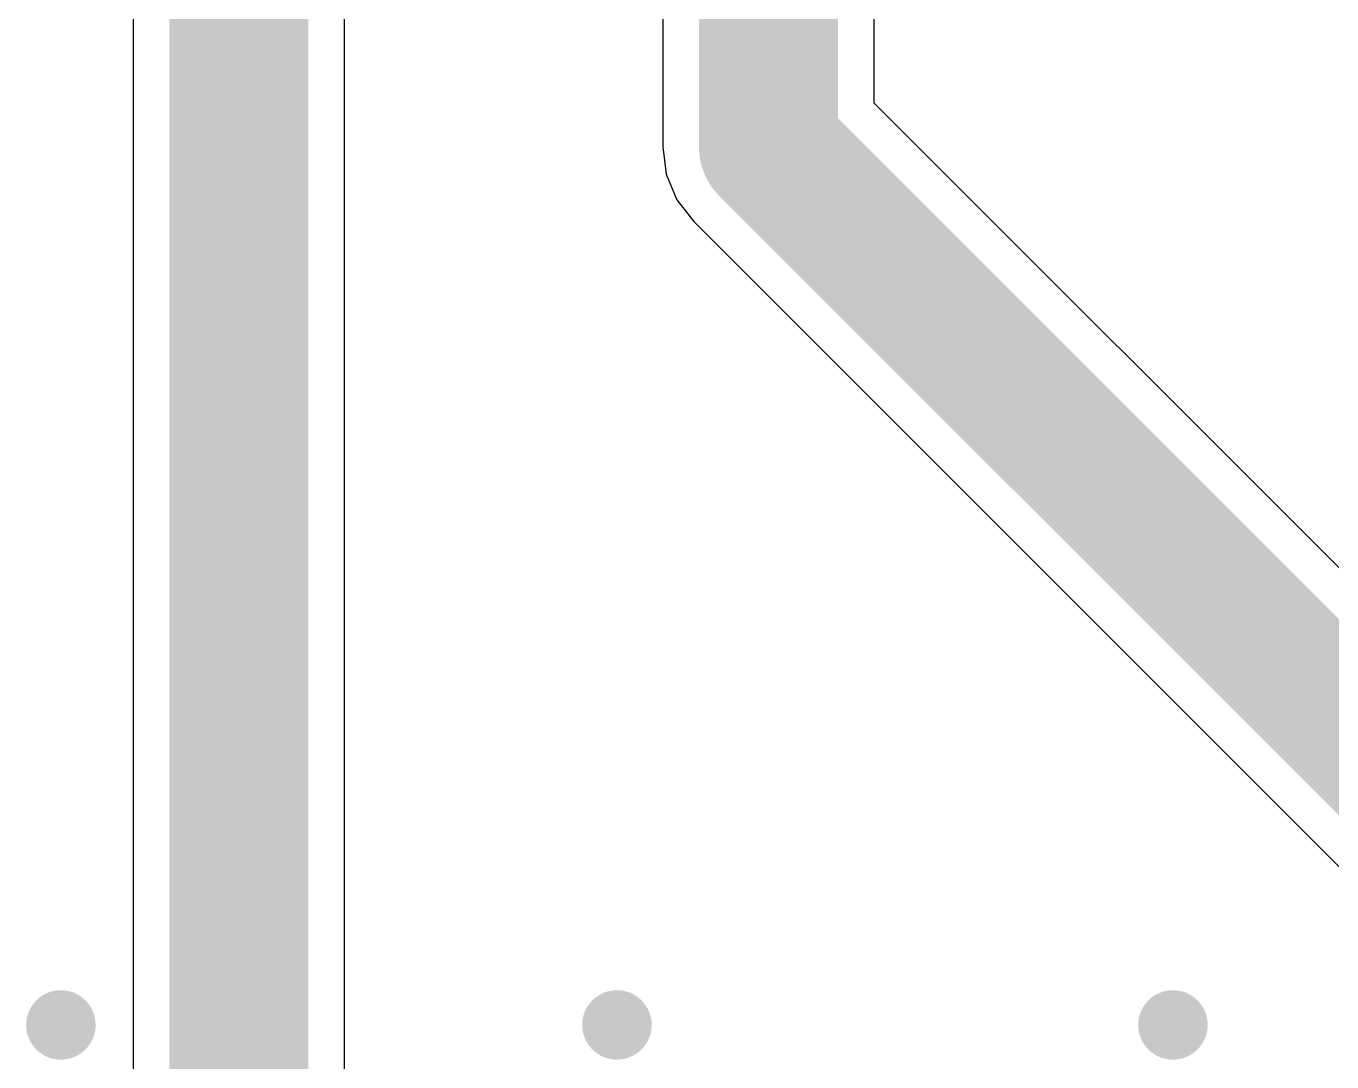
# Model space of a CAD drawing. Header units: millimetres. Extents: x 56 to 179, y 42 to 122.
# Drawn here: x 69.75 to 79.14, y 71.73 to 79.19 of the extents above; entities that cross this region are included whole.
import ezdxf

# ---------------------------------------------------------------- set-up
doc = ezdxf.new("R2010")
doc.units = ezdxf.units.MM
for name, color, linetype in [('BottomLayer', 5, 'Continuous'), ('MultiLayer', 9, 'Continuous'), ('TopLayer', 1, 'Continuous'), ('ViaHoleLayer', 16, 'Continuous')]:
    doc.layers.add(name, color=color, linetype=linetype)

msp = doc.modelspace()

# ---------------------------------------------------------------- linework, layer by layer
at = {"layer": 'BottomLayer'}
for p, q in [((70.5195, 101.8357), (70.5195, 71.0901)), ((72.0405, 71.4052), (72.0405, 101.8357))]:
    msp.add_line(p, q, dxfattribs=at)
at = {"layer": 'BottomLayer', "const_width": 1}
msp.add_lwpolyline([(71.28, 71.0901), (71.28, 103.418)], dxfattribs=at)
at = {"layer": 'BottomLayer', "const_width": 0.25}
for points in [[(69.875, 72, 1), (70.125, 72, 1)], [(73.875, 72, 1), (74.125, 72, 1)], [(77.875, 72, 1), (78.125, 72, 1)]]:
    msp.add_lwpolyline(points, format="xyb", close=True, dxfattribs=at)
at = {"layer": 'MultiLayer', "const_width": 0.25}
for points in [[(69.875, 72, 1), (70.125, 72, 1)], [(73.875, 72, 1), (74.125, 72, 1)], [(77.875, 72, 1), (78.125, 72, 1)]]:
    msp.add_lwpolyline(points, format="xyb", close=True, dxfattribs=at)
at = {"layer": 'TopLayer'}
for p, q in [((75.8505, 78.633), (75.8505, 101.8357)), ((74.3295, 97.2719), (74.3295, 78.318)), ((82.7315, 71.752), (75.8505, 78.633)), ((74.3295, 78.318), (74.3554, 78.1212)), ((74.3554, 78.1212), (74.4314, 77.9377)), ((74.4314, 77.9377), (74.5522, 77.7802)), ((74.5522, 77.7802), (81.756, 70.5765))]:
    msp.add_line(p, q, dxfattribs=at)
at = {"layer": 'TopLayer', "const_width": 1}
for points in [[(75.09, 78.318), (75.09, 103.418)], [(75.09, 78.318), (82.415, 70.993)]]:
    msp.add_lwpolyline(points, dxfattribs=at)
at = {"layer": 'TopLayer'}
for points, const_width in [([(74.84, 78.318, 1), (75.34, 78.318, 1)], 0.5), ([(74.84, 78.318, 1), (75.34, 78.318, 1)], 0.5), ([(69.875, 72, 1), (70.125, 72, 1)], 0.25), ([(73.875, 72, 1), (74.125, 72, 1)], 0.25), ([(77.875, 72, 1), (78.125, 72, 1)], 0.25)]:
    msp.add_lwpolyline(points, format="xyb", close=True, dxfattribs=dict(at, const_width=const_width))
at = {"layer": 'ViaHoleLayer', "const_width": 0.15}
for points in [[(69.925, 72, 1), (70.075, 72, 1)], [(73.925, 72, 1), (74.075, 72, 1)], [(77.925, 72, 1), (78.075, 72, 1)]]:
    msp.add_lwpolyline(points, format="xyb", close=True, dxfattribs=at)

doc.saveas('drawing.dxf')
